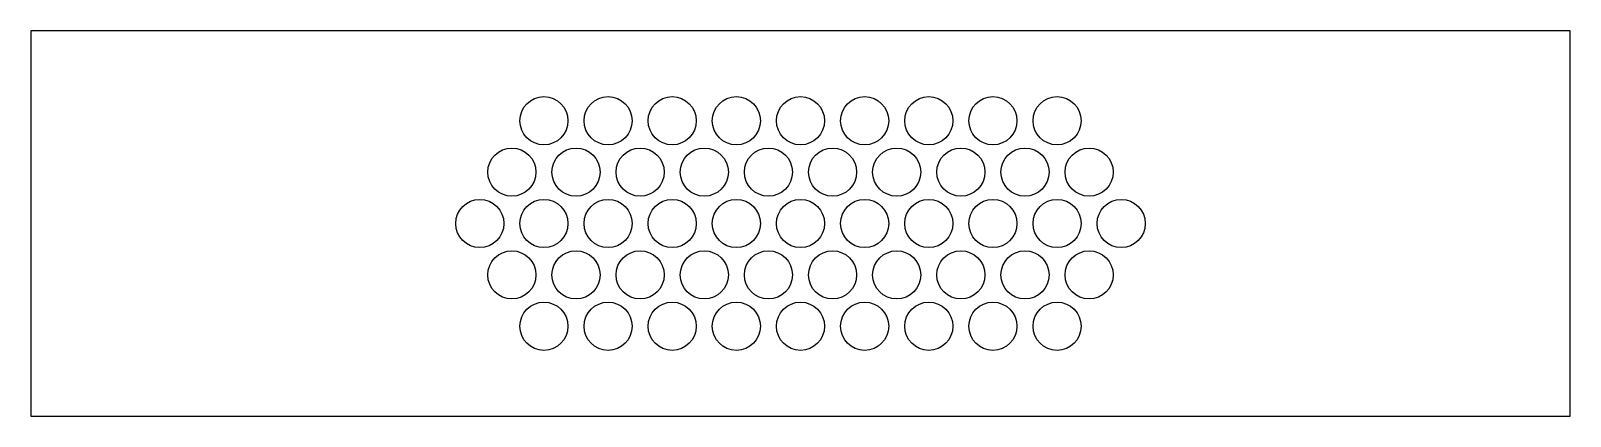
# Model space of a CAD drawing. Header units: millimetres. Extents: x -24 to 24, y -6 to 6.
import ezdxf

# ---------------------------------------------------------------- set-up
doc = ezdxf.new("R2010")
doc.units = ezdxf.units.MM
doc.layers.get('0').update_dxf_attribs({"linetype": 'CONTINUOUS'})

msp = doc.modelspace()

# ---------------------------------------------------------------- linework, layer by layer
msp.add_lwpolyline([(24, 6), (-24, 6), (-24, -6), (24, -6)], close=True)
for centre in [(-8, 3.2), (-6, 3.2), (-4, 3.2), (-2, 3.2), (0, 3.2), (2, 3.2), (4, 3.2), (6, 3.2), (8, 3.2), (-9, 1.6), (-7, 1.6), (-5, 1.6), (-3, 1.6), (-1, 1.6), (1, 1.6), (3, 1.6), (5, 1.6), (7, 1.6), (9, 1.6), (-10, 0), (-8, 0), (-6, 0), (-4, 0), (-2, 0), (0, 0), (2, 0), (4, 0), (6, 0), (8, 0), (10, 0), (-9, -1.6), (-7, -1.6), (-5, -1.6), (-3, -1.6), (-1, -1.6), (1, -1.6), (3, -1.6), (5, -1.6), (7, -1.6), (9, -1.6), (-8, -3.2), (-6, -3.2), (-4, -3.2), (-2, -3.2), (0, -3.2), (2, -3.2), (4, -3.2), (6, -3.2), (8, -3.2)]:
    msp.add_circle(centre, 0.75)

doc.saveas('drawing.dxf')
